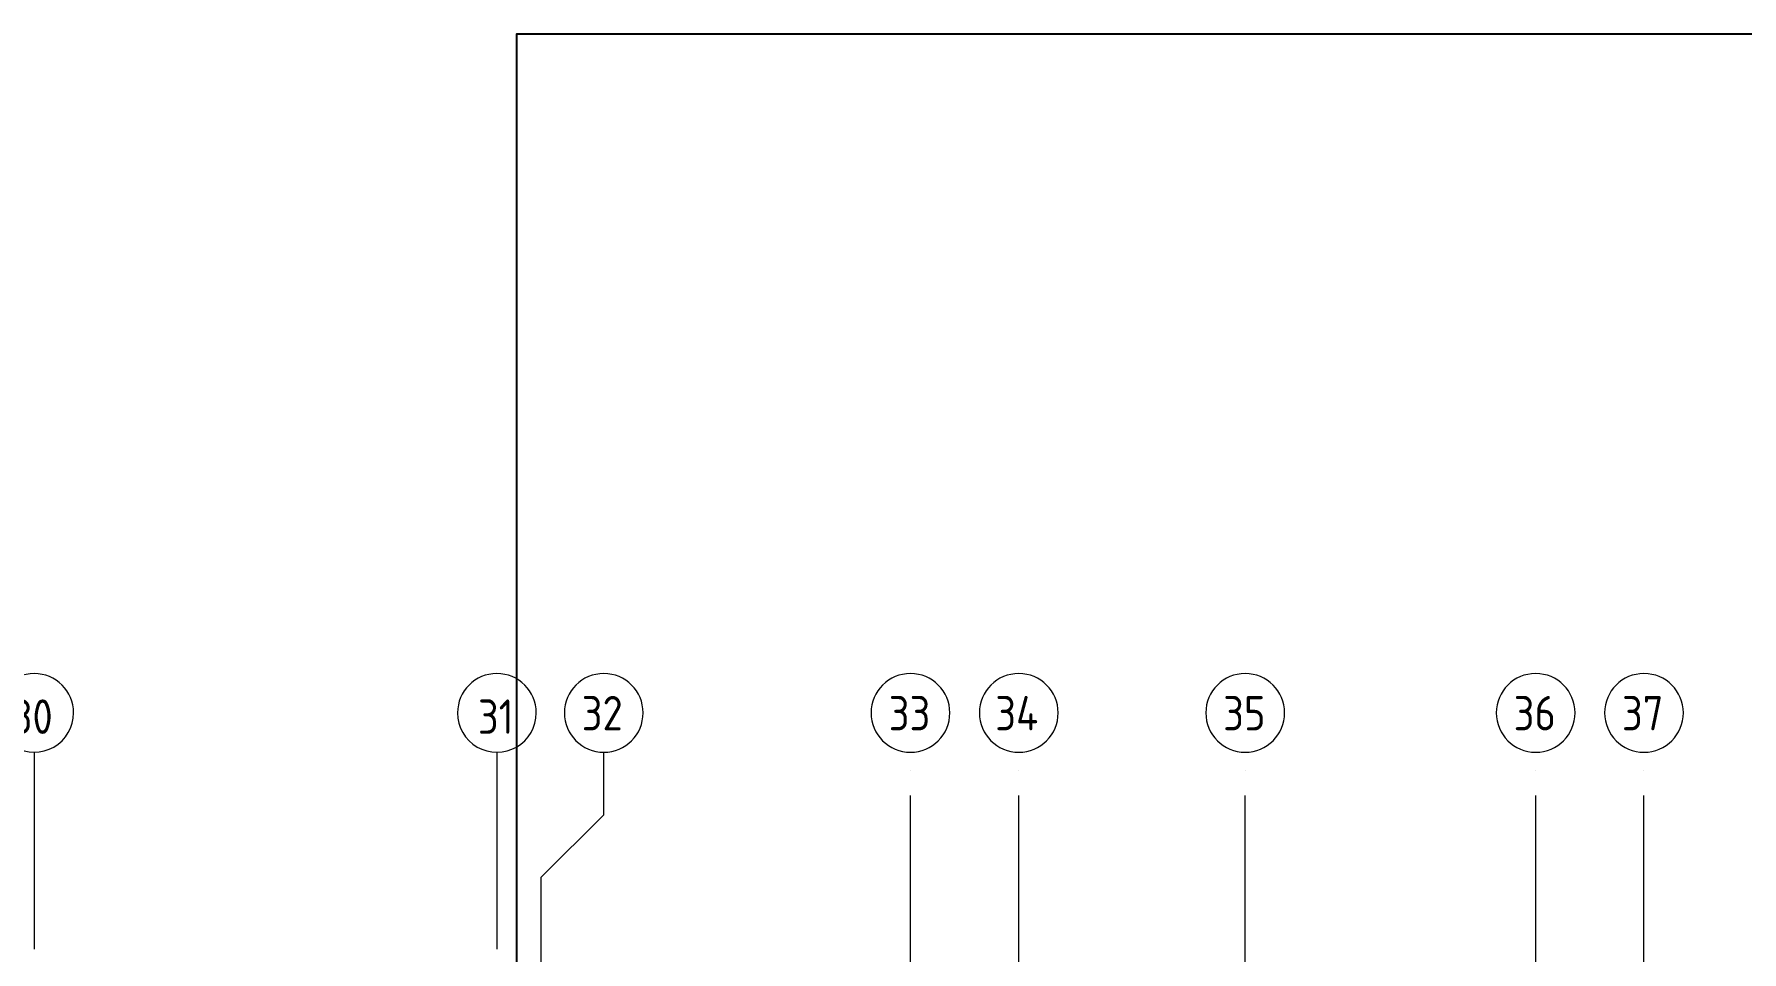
# Model space of a CAD drawing. Header units: millimetres. Extents: x -592259 to 288321, y -552984 to 293768.
# Drawn here: x 137609 to 154953, y -61811 to -52486 of the extents above; entities that cross this region are included whole.
import ezdxf

# ---------------------------------------------------------------- set-up
doc = ezdxf.new("R2010")
doc.units = ezdxf.units.MM
doc.linetypes.add('ADSK_Линия сетки', pattern=[2500, 2000, -250, 0, -250])
doc.layers.add('S-GRID-____-IDEN', color=250, linetype='Continuous', lineweight=9)
doc.layers.add('S-GRID-____-OTLN', color=250, linetype='Continuous', lineweight=9)
doc.styles.add('GOST Common', font='', dxfattribs={"width": 0.9, "height": 350})
doc.styles.get('GOST Common').set_extended_font_data('GOST Common')

# ---------------------------------------------------------------- blocks, each defined once
blk = doc.blocks.new('Ось сетки - Круг_Ø8 мм-39983606-АР1_Кладочный план 2 этажа С2и3')
at = {"layer": 'S-GRID-____-IDEN'}
for start, end in [(360, 180), (180, 360)]:
    blk.add_arc((0, 0), 4, start, end, dxfattribs=at)

msp = doc.modelspace()

# ---------------------------------------------------------------- linework, layer by layer
at = {"color": 1}
msp.add_lwpolyline([(190155.0591, -52485.6421), (142508.7722, -52485.6421), (142508.7722, -125419.5315), (190155.0591, -125419.5315)], close=True, dxfattribs=at)
at = {"layer": 'S-GRID-____-OTLN', "linetype": 'ADSK_Линия сетки'}
for p, q in [((137608.7722, -59782.9296), (137608.7722, -124723.7741)), ((142308.7722, -59782.9296), (142308.7722, -123453.7741)), ((146508.7722, -124723.7741), (146508.7722, -59782.9296)), ((147608.7722, -124723.7741), (147608.7722, -59782.9296)), ((149908.7722, -124723.7741), (149908.7722, -59782.9296)), ((152858.7722, -124723.7741), (152858.7722, -59782.9296)), ((153958.7722, -124723.7741), (153958.7722, -59782.9296)), ((142758.7722, -124723.7741), (142758.7722, -61052.9296))]:
    msp.add_line(p, q, dxfattribs=at)
at = {"layer": 'S-GRID-____-OTLN'}
for p, q in [((143393.7722, -60417.9296), (143393.7722, -59782.9296)), ((142758.7722, -61052.9296), (143393.7722, -60417.9296))]:
    msp.add_line(p, q, dxfattribs=at)

# ---------------------------------------------------------------- block references
at = {"layer": 'S-GRID-____-IDEN', "xscale": 99.99999999999993, "yscale": 99.99999999999993, "zscale": 99.99999999999993}
for p in [(143393.7722, -59382.9296), (146508.7722, -59382.9296), (147608.7722, -59382.9296), (149908.7722, -59382.9296), (152858.7722, -59382.9296), (153958.7722, -59382.9296)]:
    msp.add_blockref('Ось сетки - Круг_Ø8 мм-39983606-АР1_Кладочный план 2 этажа С2и3', p, dxfattribs=at)
at = {"layer": 'S-GRID-____-IDEN', "xscale": 99.99999999999993, "yscale": 99.99999999999993, "zscale": 99.99999999999993, "rotation": 180}
for p in [(137608.7722, -59382.9296), (142308.7722, -59382.9296)]:
    msp.add_blockref('Ось сетки - Круг_Ø8 мм-39983606-АР1_Кладочный план 2 этажа С2и3', p, dxfattribs=at)

# ---------------------------------------------------------------- texts
at = {"layer": 'S-GRID-____-IDEN', "color": 18, "true_color": 0x000000, "char_height": 350, "attachment_point": 1, "style": 'GOST Common'}
for s, insert, width in [('30', (137380.1029, -59245.6505), 541.139062), ('31', (142115.6529, -59245.6505), 454.556812), ('32', (143169.7416, -59210.3963), 541.139062), ('33', (146287.8916, -59210.3963), 533.923875), ('34', (147369.8916, -59210.3963), 577.215), ('35', (149684.7416, -59210.3963), 541.139062), ('36', (152634.7416, -59210.3963), 541.139062), ('37', (153734.7416, -59210.3963), 541.139062)]:
    msp.add_mtext(s, dxfattribs=dict(at, insert=insert, width=width))

doc.saveas('drawing.dxf')
